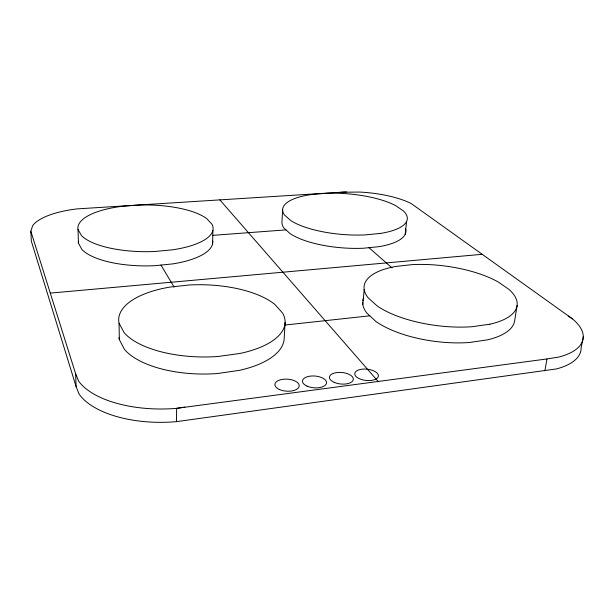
<?xml version="1.0" encoding="UTF-8"?>
<svg xmlns="http://www.w3.org/2000/svg" width="614" height="614" viewBox="0 0 614 614"><rect width="100%" height="100%" fill="white"/><g stroke="black" fill="none" stroke-linecap="round" stroke-linejoin="round"><path stroke-width="0.92" d="M176.487 421.641L176.632 408.348A88.554 42.059 -0.6 0 1 78.623 381.094L75.645 373.78L30.83 231.209L31.352 241.187L76.098 386.582L79.06 394.027A88.055 42.857 -0.8 0 0 176.487 421.641L556.553 368.899A79.313 32.841 9.3 0 0 581.12 347.923L583.3 336.541M212.574 243.804L212.912 230.35M282.632 209.62L281.941 222.291A62.175 21.106 4.4 0 0 283.883 227.947L290.084 233.604A62.175 21.106 4.4 0 0 363.718 248.217L379.007 246.659A62.175 21.106 4.4 0 0 405.624 228.799M285.119 322.296L284.182 338.268A82.637 37.101 0.8 0 1 239.429 370.342L217.563 373.512A82.637 37.101 0.8 0 1 124.404 349.312L119.316 339.565A82.637 37.101 0.8 0 1 119.024 337.777M362.828 304.49L364.194 289.585M405.194 234.318L406.568 221.531M517.088 305.549L514.686 320.608A76.596 30.938 7.4 0 1 487.562 339.826L469.58 342.482A76.596 30.938 7.4 0 1 375.806 321.391L366.719 312.94A76.596 30.938 7.4 0 1 362.674 302.679M544.871 370.825L546.967 358.952L558.702 357.079A79.713 32.197 9.1 0 0 572.532 318.912L411.334 203.641A59.435 19.211 4.7 0 0 359.858 192.059L340.923 192.243M184.86 407.067L176.632 408.348L546.967 358.952M284.666 325.075L369.805 315.811M50.287 293.108L482.389 254.288M212.697 235.354L285.994 229.874M346.411 191.898L76.919 208.906A66.243 22.825 -0.8 0 0 32.719 225.614L30.7 231.601L31.598 233.642M568.303 316.072L572.532 318.912M368.991 247.68L392.085 267.98M219.797 199.819L378.163 381.471M160.975 265.079L174.138 287.099M78.009 229.459L81.462 235.599A67.617 23.37 0.2 0 0 154.812 251.494L172.803 249.783A67.617 23.37 0.2 0 0 212.007 224.325L206.788 218.645A67.617 23.37 0.2 0 0 138.48 205.053L122.263 206.296A67.617 23.37 0.2 0 0 78.009 229.459L78.446 243.159L81.892 249.476A67.225 24.076 0.1 0 0 154.805 265.693L172.688 263.905A67.225 24.076 0.1 0 0 212.743 241.125M119.07 323.24L124.189 332.742A83.228 36.103 0.9 0 0 218.054 356.481L240.082 353.434A83.228 36.103 0.9 0 0 282.563 313.033L274.865 304.444A83.228 36.103 0.9 0 0 189.204 284.988L169.756 287.114A83.228 36.103 0.9 0 0 119.07 323.24L119.316 339.565M75.645 373.78L76.098 386.582M362.774 300.883A76.596 30.938 7.4 0 1 363.396 298.266M78.446 243.159A67.225 24.076 0.1 0 1 78.339 241.34M376.221 378.922L374.095 379.836A11.889 5.664 6.2 0 1 355.782 376.236A11.889 5.664 6.2 0 1 364.731 369.045L367.786 369.26A11.889 5.664 6.2 0 1 376.221 378.922M489.895 324.2L471.798 326.74A77.095 30.071 7.2 0 1 377.311 306.048L368.139 297.813A77.095 30.071 7.2 0 1 395.784 266.445L412.178 264.626A77.095 30.071 7.2 0 1 498.084 281.887L508.96 289.394A77.095 30.071 7.2 0 1 489.895 324.2M380.281 233.45L364.916 234.932A62.513 20.469 4.4 0 1 290.836 220.61L284.589 215.107A62.513 20.469 4.4 0 1 312.848 194.346L326.932 193.249A62.513 20.469 4.4 0 1 395.685 205.644L403.206 210.763A62.513 20.469 4.4 0 1 380.281 233.45M279.293 389.453A12.18 6.025 3.6 0 0 299.049 386.751A12.18 6.025 3.6 0 0 282.824 379.314A12.18 6.025 3.6 0 0 279.293 389.453M307.069 386.137A12.08 5.91 4.5 0 0 326.441 383.489A12.08 5.91 4.5 0 0 310.032 376.159A12.08 5.91 4.5 0 0 307.069 386.137M334.246 382.392A11.973 5.779 5.4 0 0 353.234 379.797A11.973 5.779 5.4 0 0 336.656 372.583A11.973 5.779 5.4 0 0 334.246 382.392"/></g></svg>
